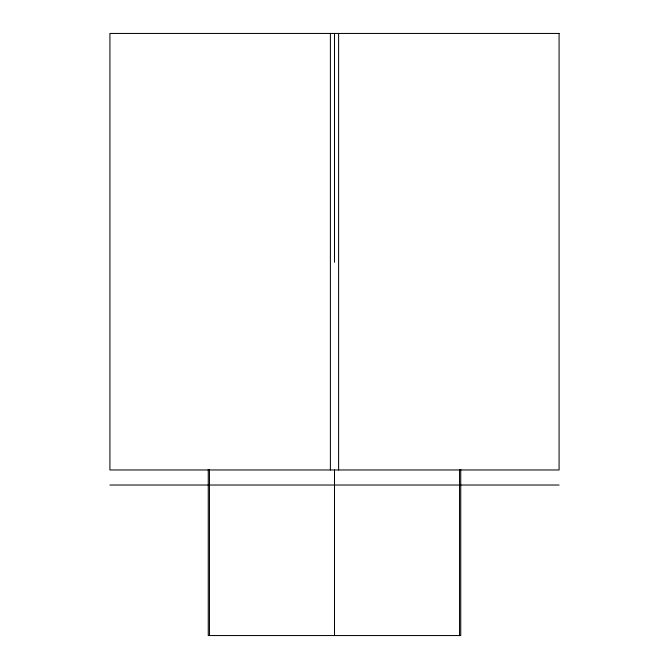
<?xml version="1.0" encoding="UTF-8"?>
<svg xmlns="http://www.w3.org/2000/svg" width="669" height="669" viewBox="0 0 669 669"><rect width="100%" height="100%" fill="white"/><g stroke="black" fill="none" stroke-linecap="round" stroke-linejoin="round"><path stroke-width="1" d="M109.917 485.025L559.083 485.025M460.749 469.412L460.749 635.55L208.251 635.55L208.251 469.412M459.544 469.412L459.544 635.55M338.614 33.45L338.614 469.973M334.5 33.45L334.5 262.265M334.5 469.973L334.5 635.55M330.386 33.45L330.386 469.973M209.456 469.412L209.456 635.55M559.083 33.45L109.917 33.45L109.917 469.973L559.083 469.973L559.083 33.45"/></g></svg>
